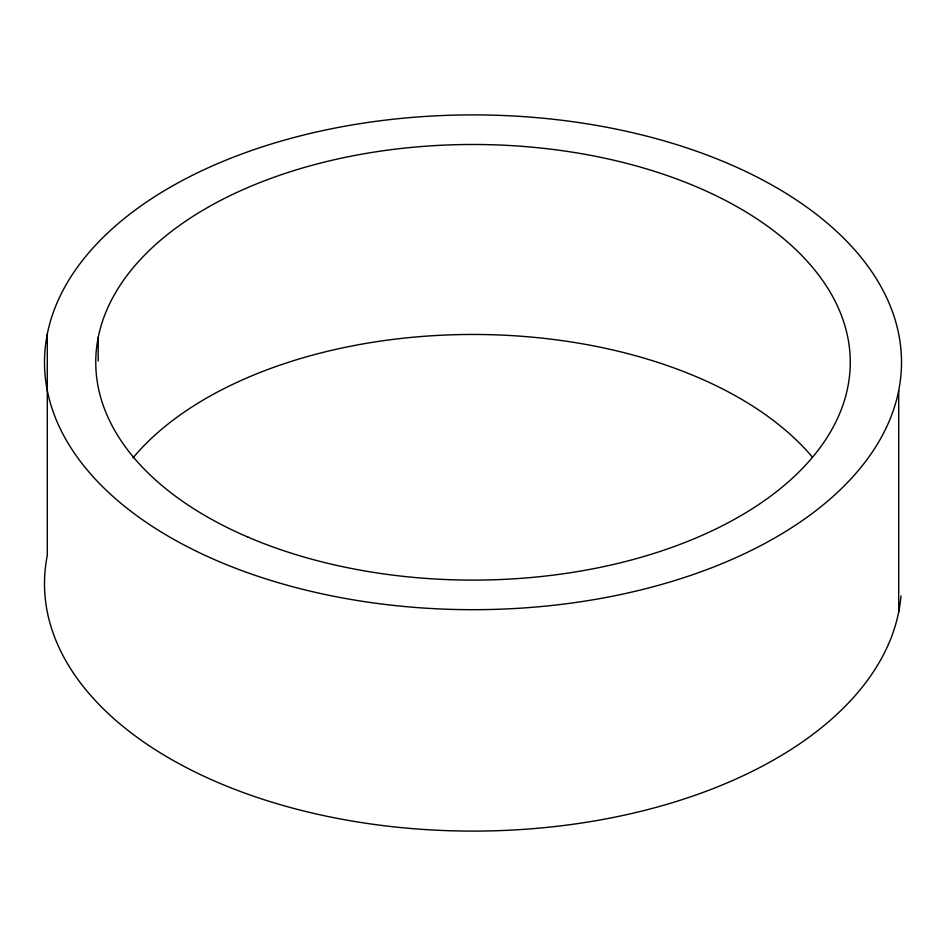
<?xml version="1.0" encoding="UTF-8"?>
<svg xmlns="http://www.w3.org/2000/svg" width="946" height="946" viewBox="0 0 946 946"><rect width="100%" height="100%" fill="white"/><g stroke="black" fill="none" stroke-linecap="round" stroke-linejoin="round"><path stroke-width="1.42" d="M898.7 390.58A428.514 247.403 0 0 1 217.722 561.002A428.514 247.403 0 0 1 302.578 135.302A428.514 247.403 0 0 1 898.7 390.58L898.7 611.991M98.207 337.391L98.207 360.958M47.3 334.009L47.3 555.42A428.514 247.403 0 0 0 437.892 830.269A428.514 247.403 0 0 0 900.982 595.933M133.055 457.817A377.265 217.817 0 0 1 472.279 334.458A377.265 217.817 0 0 1 812.318 457.06M248.242 537.233A377.265 217.817 0 0 0 847.793 387.198A377.265 217.817 0 0 0 322.964 162.452A377.265 217.817 0 0 0 248.242 537.233"/></g></svg>
